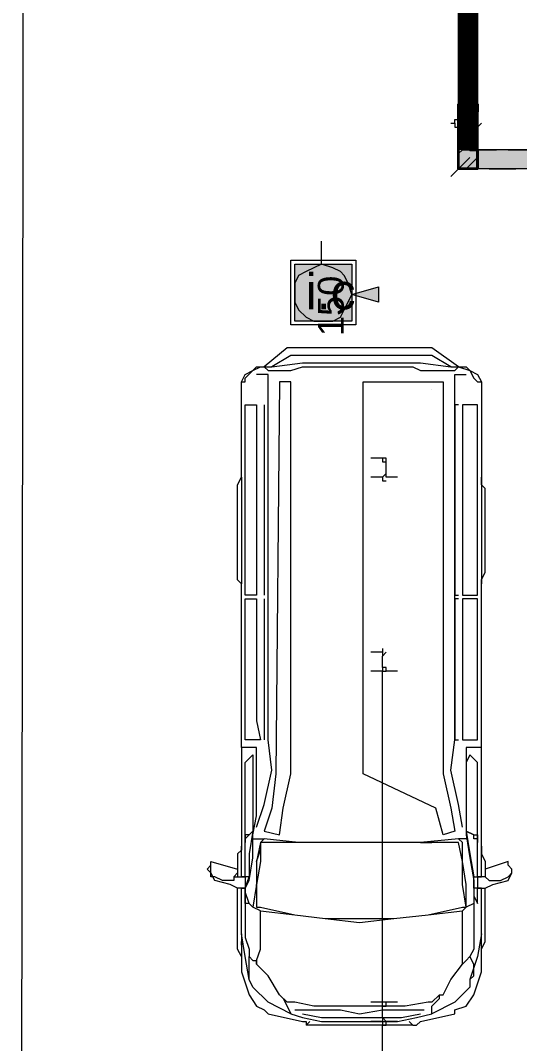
# Model space of a CAD drawing. Header units: millimetres. Extents: x 10281558 to 12820273, y 3651177 to 5996333.
# Drawn here: x 10379685 to 10782859, y 4430323 to 5257694 of the extents above; entities that cross this region are included whole.
import ezdxf

# ---------------------------------------------------------------- set-up
doc = ezdxf.new("R2010")
doc.units = ezdxf.units.MM
doc.layers.add('PDF_Geometry', color=7, linetype='Continuous', true_color=0x029e21)
doc.layers.add('PDF_Solid Fills', color=7, linetype='Continuous', true_color=0xffffff)
doc.layers.add('PDF_Text', color=7, linetype='Continuous')
doc.styles.add('PDF ArialMT', font='arial.ttf')

msp = doc.modelspace()

# ---------------------------------------------------------------- linework, layer by layer
at = {"layer": 'PDF_Geometry', "color": 123, "lineweight": 18, "true_color": 0x70cdbd}
for points in [[(10379685, 3783492), (12801807, 3783492), (12801807, 5980945), (10382763, 5980945)], [(11364538, 5762431), (11989304, 5762431), (11989304, 5506984), (12303225, 5506984), (12303225, 4912995), (11989304, 4912995), (11989304, 4448268), (11792333, 4448268), (11792333, 4232831), (11383004, 4232831), (11383004, 4448268), (10869034, 4448268), (10869034, 5137665), (10733616, 5137665), (10733616, 5506984), (11364538, 5506984)]]:
    msp.add_lwpolyline(points, close=True, dxfattribs=at)
at = {"layer": 'PDF_Geometry', "color": 7, "lineweight": 0, "true_color": 0xffffff, "const_width": 15388}
msp.add_lwpolyline([(10741311, 5460819), (10741311, 5189985), (10741311, 5153053)], dxfattribs=at)
at = {"layer": 'PDF_Geometry', "color": 30, "lineweight": 18, "true_color": 0xff6600}
for points in [[(10733616, 5460819), (10733616, 5189985)], [(10749005, 5460819), (10749005, 5189985)], [(10869034, 5153053), (10749005, 5153053)], [(10869034, 5137665), (10749005, 5137665)]]:
    msp.add_lwpolyline(points, dxfattribs=at)
at = {"layer": 'PDF_Geometry', "lineweight": 20}
for points in [[(10736694, 5260771), (10736694, 5257694), (10736694, 5263849)], [(10745927, 5263849), (10745927, 5257694), (10736694, 5257694), (10736694, 5254616), (10736694, 5257694), (10745927, 5257694)], [(10736694, 5239228), (10745927, 5239228), (10745927, 5233072), (10736694, 5233072), (10736694, 5239228), (10736694, 5242305), (10745927, 5242305), (10745927, 5248461), (10745927, 5251538), (10745927, 5254616), (10736694, 5254616), (10736694, 5257694), (10736694, 5260771)], [(10736694, 5257694), (10745927, 5257694), (10745927, 5254616), (10745927, 5251538), (10745927, 5248461), (10745927, 5242305), (10736694, 5242305), (10736694, 5248461), (10736694, 5251538), (10736694, 5254616), (10745927, 5254616), (10745927, 5257694), (10736694, 5257694), (10745927, 5257694), (10745927, 5254616), (10745927, 5257694), (10745927, 5260771), (10745927, 5257694), (10745927, 5260771)], [(10736694, 5260771), (10736694, 5257694), (10736694, 5254616), (10736694, 5251538), (10745927, 5251538), (10745927, 5254616), (10736694, 5254616), (10736694, 5251538), (10736694, 5248461), (10745927, 5248461), (10736694, 5248461), (10745927, 5248461), (10745927, 5242305)], [(10736694, 5251538), (10745927, 5251538), (10736694, 5251538), (10736694, 5248461), (10745927, 5248461), (10745927, 5254616), (10736694, 5254616), (10736694, 5248461), (10736694, 5242305)], [(10745927, 5251538), (10745927, 5248461), (10736694, 5248461)], [(10745927, 5220762), (10745927, 5223839), (10745927, 5226917), (10745927, 5223839), (10736694, 5223839), (10736694, 5217684), (10745927, 5217684), (10736694, 5217684), (10736694, 5214606), (10736694, 5217684), (10745927, 5217684), (10745927, 5214606), (10736694, 5214606), (10745927, 5214606), (10745927, 5217684), (10745927, 5220762), (10736694, 5220762), (10736694, 5217684), (10736694, 5214606), (10736694, 5211529), (10745927, 5211529), (10736694, 5211529), (10736694, 5214606), (10736694, 5211529), (10736694, 5208451), (10745927, 5208451), (10745927, 5211529), (10745927, 5208451), (10745927, 5205373), (10745927, 5202296), (10736694, 5202296), (10745927, 5202296), (10745927, 5205373), (10745927, 5208451), (10745927, 5211529), (10745927, 5214606), (10745927, 5211529), (10736694, 5211529), (10736694, 5208451), (10736694, 5205373), (10736694, 5202296), (10745927, 5202296), (10745927, 5205373), (10736694, 5205373), (10736694, 5202296), (10736694, 5199218), (10736694, 5196140), (10745927, 5196140), (10745927, 5199218), (10745927, 5196140), (10736694, 5196140), (10736694, 5193063), (10736694, 5189985), (10736694, 5193063), (10736694, 5196140), (10736694, 5193063), (10745927, 5193063), (10745927, 5189985), (10745927, 5193063), (10745927, 5196140), (10745927, 5199218), (10736694, 5199218), (10736694, 5202296), (10736694, 5205373), (10745927, 5205373), (10736694, 5205373), (10736694, 5208451), (10745927, 5208451), (10736694, 5208451), (10736694, 5205373), (10745927, 5205373), (10745927, 5208451), (10736694, 5208451), (10736694, 5211529), (10736694, 5214606), (10736694, 5217684), (10745927, 5217684), (10736694, 5217684), (10736694, 5223839), (10745927, 5223839), (10745927, 5217684), (10736694, 5217684), (10736694, 5223839), (10736694, 5226917), (10745927, 5226917), (10745927, 5233072), (10736694, 5233072), (10736694, 5226917), (10736694, 5233072), (10745927, 5233072), (10736694, 5233072), (10745927, 5233072), (10745927, 5239228), (10745927, 5242305), (10736694, 5242305), (10745927, 5242305), (10745927, 5239228), (10736694, 5239228), (10736694, 5242305), (10736694, 5248461), (10736694, 5242305), (10745927, 5242305), (10745927, 5239228), (10745927, 5233072), (10736694, 5233072), (10736694, 5239228), (10736694, 5242305), (10745927, 5242305), (10745927, 5248461)], [(10745927, 5248461), (10736694, 5248461), (10745927, 5248461)], [(10736694, 5248461), (10745927, 5248461), (10736694, 5248461)], [(10736694, 5223839), (10745927, 5223839), (10736694, 5223839), (10745927, 5223839), (10745927, 5217684), (10745927, 5214606), (10736694, 5214606), (10745927, 5214606), (10745927, 5211529), (10745927, 5208451), (10745927, 5205373), (10745927, 5202296), (10736694, 5202296), (10736694, 5205373), (10736694, 5208451), (10736694, 5211529), (10745927, 5211529), (10745927, 5214606), (10745927, 5217684), (10745927, 5223839), (10736694, 5223839), (10736694, 5226917), (10745927, 5226917), (10745927, 5233072), (10736694, 5233072), (10745927, 5233072), (10745927, 5226917), (10736694, 5226917), (10736694, 5233072), (10736694, 5239228), (10745927, 5239228), (10736694, 5239228), (10736694, 5242305), (10745927, 5242305), (10745927, 5239228), (10745927, 5233072), (10736694, 5233072), (10745927, 5233072)], [(10745927, 5223839), (10736694, 5223839), (10736694, 5226917), (10736694, 5229995), (10736694, 5233072), (10736694, 5239228), (10745927, 5239228)], [(10736694, 5233072), (10745927, 5233072), (10745927, 5229995), (10736694, 5229995)], [(10736694, 5220762), (10736694, 5223839), (10736694, 5226917), (10745927, 5226917), (10745927, 5229995)], [(10745927, 5223839), (10745927, 5226917), (10745927, 5223839)], [(10745927, 5223839), (10745927, 5223839)], [(10736694, 5217684), (10745927, 5217684), (10736694, 5217684)], [(10745927, 5202296), (10736694, 5202296)], [(10736694, 5199218), (10745927, 5199218)], [(10745927, 5183830), (10745927, 5180752), (10745927, 5177674), (10745927, 5174597), (10745927, 5171519), (10736694, 5171519), (10745927, 5171519), (10745927, 5174597), (10745927, 5177674), (10745927, 5174597), (10736694, 5174597), (10736694, 5171519), (10736694, 5168441), (10736694, 5165364), (10736694, 5162286), (10745927, 5162286), (10745927, 5165364), (10745927, 5168441), (10745927, 5171519), (10745927, 5168441), (10745927, 5171519), (10745927, 5168441), (10736694, 5168441), (10745927, 5168441), (10745927, 5162286), (10736694, 5162286), (10745927, 5162286), (10745927, 5159208), (10736694, 5159208), (10736694, 5153053), (10745927, 5153053), (10745927, 5159208), (10736694, 5159208), (10736694, 5162286), (10736694, 5168441), (10736694, 5171519), (10736694, 5174597), (10745927, 5174597), (10745927, 5171519), (10736694, 5171519), (10736694, 5174597), (10745927, 5174597), (10736694, 5174597), (10736694, 5177674), (10745927, 5177674), (10736694, 5177674), (10745927, 5177674), (10745927, 5180752), (10736694, 5180752), (10736694, 5177674), (10736694, 5174597), (10736694, 5177674), (10736694, 5180752), (10745927, 5180752), (10745927, 5183830), (10736694, 5183830), (10745927, 5183830), (10745927, 5186907), (10745927, 5183830), (10736694, 5183830)], [(10745927, 5186907), (10736694, 5186907)], [(10745927, 5165364), (10736694, 5165364), (10736694, 5168441), (10745927, 5168441), (10736694, 5168441), (10745927, 5168441), (10745927, 5165364), (10736694, 5165364), (10736694, 5162286), (10736694, 5159208), (10736694, 5162286), (10736694, 5165364), (10745927, 5165364), (10745927, 5168441), (10736694, 5168441), (10736694, 5165364)], [(10736694, 5156131), (10745927, 5156131), (10745927, 5159208), (10745927, 5162286), (10736694, 5162286), (10736694, 5159208), (10745927, 5159208), (10745927, 5156131), (10736694, 5156131), (10736694, 5159208), (10736694, 5156131), (10745927, 5156131)], [(10736694, 5162286), (10745927, 5162286)], [(10745927, 5153053), (10736694, 5153053), (10745927, 5153053), (10745927, 5156131), (10745927, 5153053), (10736694, 5153053), (10736694, 5156131), (10736694, 5153053)], [(10733616, 4977626), (10712073, 4993014), (10705917, 4993014), (10681296, 4993014), (10653597, 4993014), (10628976, 4993014), (10601277, 4993014), (10595122, 4993014), (10576656, 4977626)], [(10727461, 4977626), (10712073, 4986859), (10705917, 4986859), (10681296, 4986859), (10653597, 4986859), (10628976, 4986859), (10601277, 4986859), (10598199, 4986859), (10582811, 4977626)], [(10558190, 4965315), (10561267, 4971471), (10567423, 4974548), (10570500, 4977626), (10573578, 4977626), (10576656, 4977626), (10582811, 4977626), (10607432, 4980704), (10632054, 4980704), (10644364, 4980704), (10653597, 4980704), (10662830, 4980704), (10675141, 4980704), (10702840, 4980704), (10727461, 4977626), (10733616, 4977626), (10736694, 4977626), (10739772, 4977626), (10742849, 4974548), (10749005, 4971471), (10752082, 4965315)], [(10558190, 4888374), (10558190, 4894529), (10558190, 4931461), (10558190, 4946849), (10558190, 4956082), (10558190, 4959160), (10558190, 4965315), (10561267, 4965315), (10561267, 4968393), (10567423, 4974548), (10573578, 4977626), (10576656, 4977626), (10579733, 4974548), (10585889, 4974548), (10598199, 4974548), (10607432, 4977626), (10613588, 4977626), (10635131, 4977626), (10653597, 4977626), (10672063, 4977626), (10696685, 4977626), (10702840, 4974548), (10712073, 4974548), (10724383, 4974548), (10727461, 4974548), (10730539, 4974548), (10733616, 4977626), (10742849, 4974548), (10745927, 4968393), (10749005, 4965315), (10752082, 4965315), (10752082, 4959160), (10752082, 4956082), (10752082, 4946849), (10752082, 4931461), (10752082, 4894529), (10752082, 4888374), (10752082, 4802199), (10752082, 4805277), (10755160, 4811432), (10755160, 4845287), (10755160, 4879141), (10752082, 4882219), (10752082, 4888374)], [(10570500, 4605229), (10576656, 4623695), (10582811, 4651394), (10579733, 4676015), (10579733, 4697559), (10579733, 4719102), (10579733, 4752957), (10579733, 4774500), (10579733, 4789889), (10579733, 4792966), (10579733, 4811432), (10579733, 4820665), (10579733, 4845287), (10579733, 4894529), (10579733, 4931461), (10579733, 4946849), (10579733, 4956082), (10579733, 4959160), (10579733, 4965315), (10579733, 4971471), (10570500, 4971471)], [(10736694, 4605229), (10733616, 4623695), (10727461, 4651394), (10730539, 4676015), (10730539, 4697559), (10730539, 4719102), (10730539, 4749879), (10730539, 4774500), (10730539, 4789889), (10730539, 4792966), (10730539, 4811432), (10730539, 4820665), (10730539, 4845287), (10730539, 4894529), (10730539, 4931461), (10730539, 4946849), (10730539, 4956082), (10730539, 4959160), (10730539, 4965315), (10730539, 4971471), (10739772, 4971471)], [(10598199, 4959160), (10598199, 4959160)], [(10712073, 4959160), (10712073, 4959160)], [(10576656, 4946849), (10576656, 4931461), (10576656, 4894529), (10576656, 4845287), (10576656, 4820665), (10576656, 4811432), (10576656, 4796044), (10576656, 4792966)], [(10733616, 4946849), (10730539, 4946849), (10730539, 4931461), (10730539, 4894529), (10730539, 4845287), (10730539, 4820665), (10730539, 4811432), (10730539, 4796044), (10730539, 4792966), (10733616, 4792966)], [(10558190, 4669860), (10558190, 4676015), (10558190, 4691403), (10558190, 4716025), (10558190, 4749879), (10558190, 4771423), (10558190, 4789889), (10558190, 4792966), (10558190, 4802199)], [(10752082, 4669860), (10752082, 4676015), (10752082, 4691403), (10752082, 4716025), (10752082, 4749879), (10752082, 4771423), (10752082, 4789889), (10752082, 4792966), (10752082, 4802199)], [(10576656, 4789889), (10576656, 4786811), (10576656, 4774500), (10576656, 4749879), (10576656, 4719102), (10576656, 4694481), (10576656, 4679093), (10576656, 4676015)], [(10733616, 4789889), (10730539, 4789889), (10730539, 4786811), (10730539, 4774500), (10730539, 4749879), (10730539, 4719102), (10730539, 4694481), (10730539, 4679093), (10730539, 4676015), (10733616, 4676015)], [(10752082, 4589840), (10752082, 4602151), (10752082, 4608306), (10752082, 4617539), (10752082, 4636005), (10752082, 4651394), (10752082, 4669860), (10745927, 4669860), (10742849, 4669860), (10739772, 4669860), (10739772, 4666782), (10739772, 4651394), (10739772, 4629850), (10739772, 4614462), (10739772, 4599073), (10742849, 4580607), (10745927, 4562141), (10745927, 4555986), (10745927, 4552908), (10745927, 4543675), (10739772, 4540598), (10739772, 4559064), (10736694, 4577530), (10736694, 4592918), (10733616, 4595996), (10702840, 4592918), (10675141, 4592918), (10653597, 4592918), (10632054, 4592918), (10604355, 4592918), (10576656, 4595996), (10573578, 4592918), (10570500, 4577530), (10570500, 4559064), (10567423, 4540598), (10564345, 4543675), (10561267, 4552908), (10561267, 4555986), (10564345, 4562141), (10567423, 4580607), (10567423, 4599073), (10570500, 4614462), (10570500, 4629850), (10570500, 4651394), (10570500, 4666782), (10570500, 4669860), (10567423, 4669860), (10564345, 4669860), (10558190, 4669860), (10558190, 4651394), (10558190, 4636005), (10558190, 4617539), (10558190, 4608306), (10558190, 4602151), (10558190, 4589840)], [(10561267, 4595996), (10561267, 4602151), (10561267, 4608306), (10561267, 4617539), (10561267, 4626772), (10561267, 4651394), (10561267, 4657549), (10567423, 4663704), (10567423, 4657549), (10567423, 4648316), (10567423, 4629850), (10567423, 4614462), (10567423, 4602151), (10564345, 4583685), (10564345, 4565219), (10561267, 4565219), (10558190, 4565219), (10558190, 4568297), (10558190, 4580607), (10558190, 4589840), (10558190, 4586763), (10555112, 4583685), (10555112, 4577530), (10555112, 4565219)], [(10749005, 4595996), (10749005, 4602151), (10749005, 4608306), (10749005, 4617539), (10749005, 4626772), (10749005, 4651394), (10749005, 4657549), (10742849, 4663704), (10739772, 4657549), (10739772, 4648316), (10739772, 4629850), (10739772, 4614462), (10739772, 4602151), (10742849, 4583685), (10745927, 4565219), (10749005, 4565219), (10752082, 4565219), (10752082, 4568297), (10752082, 4580607), (10752082, 4589840), (10752082, 4586763), (10752082, 4583685), (10755160, 4577530), (10755160, 4565219), (10749005, 4565219), (10749005, 4555986), (10755160, 4555986)], [(10561267, 4565219), (10561267, 4592918), (10561267, 4595996), (10564345, 4599073), (10567423, 4602151), (10564345, 4599073), (10561267, 4599073), (10561267, 4595996), (10561267, 4592918)], [(10749005, 4565219), (10749005, 4592918), (10749005, 4595996), (10745927, 4595996), (10745927, 4599073), (10739772, 4602151), (10745927, 4599073), (10749005, 4599073), (10749005, 4595996), (10749005, 4592918)], [(10567423, 4595996), (10576656, 4595996)], [(10570500, 4595996), (10570500, 4595996)], [(10604355, 4592918), (10595122, 4592918)], [(10702840, 4592918), (10712073, 4592918)], [(10739772, 4595996), (10733616, 4595996)], [(10570500, 4577530), (10573578, 4586763)], [(10736694, 4577530), (10736694, 4586763)], [(10558190, 4500588), (10555112, 4506743), (10555112, 4512899), (10555112, 4555986), (10548957, 4559064), (10536646, 4562141), (10533568, 4568297), (10530491, 4571374), (10533568, 4574452)], [(10752082, 4500588), (10752082, 4506743), (10755160, 4512899), (10755160, 4555986), (10761315, 4559064), (10773626, 4562141), (10776704, 4568297), (10776704, 4571374), (10773626, 4574452)], [(10552034, 4565219), (10555112, 4565219), (10561267, 4565219), (10561267, 4555986), (10555112, 4555986)], [(10558190, 4519054), (10558190, 4528287), (10558190, 4537520), (10558190, 4543675), (10558190, 4555986), (10561267, 4555986), (10564345, 4565219)], [(10564345, 4565219), (10564345, 4565219)], [(10570500, 4555986), (10570500, 4559064)], [(10736694, 4559064), (10736694, 4559064)], [(10739772, 4555986), (10739772, 4559064)], [(10752082, 4519054), (10752082, 4528287), (10752082, 4537520), (10752082, 4543675), (10752082, 4555986), (10745927, 4555986), (10745927, 4565219)], [(10745927, 4555986), (10745927, 4549831), (10749005, 4543675), (10749005, 4555986)], [(10564345, 4543675), (10561267, 4543675), (10561267, 4537520), (10561267, 4531365), (10561267, 4515976), (10564345, 4506743), (10564345, 4500588), (10567423, 4497510), (10570500, 4497510), (10570500, 4494433), (10570500, 4497510), (10573578, 4506743), (10573578, 4519054), (10573578, 4537520), (10567423, 4540598)], [(10745927, 4543675), (10745927, 4537520), (10745927, 4531365), (10745927, 4515976), (10745927, 4506743), (10742849, 4500588), (10739772, 4497510), (10736694, 4494433), (10736694, 4497510), (10736694, 4506743), (10736694, 4519054), (10736694, 4537520), (10739772, 4540598)], [(10573578, 4537520), (10601277, 4534442), (10625898, 4531365), (10653597, 4528287), (10681296, 4531365), (10708995, 4534442), (10736694, 4537520)], [(10588966, 4469811), (10592044, 4466734), (10595122, 4460578), (10598199, 4454423), (10579733, 4463656), (10567423, 4475967), (10564345, 4482122), (10561267, 4500588), (10558190, 4519054), (10558190, 4509821), (10558190, 4506743), (10558190, 4503666), (10558190, 4500588), (10558190, 4488277), (10564345, 4469811), (10570500, 4460578), (10576656, 4457501), (10579733, 4454423), (10607432, 4448268), (10610510, 4448268), (10610510, 4445190)], [(10696685, 4445190), (10699762, 4445190), (10702840, 4448268), (10730539, 4454423), (10730539, 4457501), (10739772, 4460578), (10745927, 4469811), (10752082, 4488277), (10752082, 4500588), (10752082, 4503666), (10752082, 4506743), (10752082, 4509821), (10752082, 4519054), (10749005, 4500588), (10742849, 4482122), (10742849, 4475967), (10730539, 4463656), (10712073, 4454423), (10712073, 4460578), (10718228, 4466734), (10718228, 4469811), (10721306, 4469811), (10727461, 4482122), (10736694, 4494433)], [(10558190, 4509821), (10558190, 4512899)], [(10752082, 4509821), (10752082, 4512899)], [(10564345, 4482122), (10564345, 4485200), (10564345, 4488277), (10564345, 4494433), (10564345, 4500588)], [(10718228, 4469811), (10712073, 4463656), (10708995, 4463656), (10690529, 4460578), (10672063, 4460578), (10653597, 4460578), (10635131, 4460578), (10616665, 4460578), (10601277, 4463656), (10595122, 4463656), (10588966, 4469811), (10579733, 4485200), (10570500, 4494433)], [(10742849, 4482122), (10745927, 4485200), (10745927, 4488277), (10745927, 4494433), (10742849, 4500588)], [(10576656, 4457501), (10576656, 4457501)], [(10598199, 4454423), (10607432, 4451345), (10622821, 4448268), (10625898, 4448268), (10653597, 4448268), (10681296, 4448268), (10684374, 4448268), (10699762, 4451345), (10712073, 4454423)], [(10601277, 4457501), (10619743, 4457501), (10638209, 4457501), (10653597, 4454423), (10672063, 4457501), (10690529, 4457501), (10705917, 4457501)], [(10607432, 4454423), (10622821, 4451345), (10638209, 4451345), (10653597, 4451345), (10672063, 4451345), (10687452, 4451345), (10702840, 4454423)], [(10693607, 4448268), (10696685, 4445190), (10690529, 4445190), (10687452, 4445190), (10678219, 4445190), (10668986, 4445190), (10653597, 4445190), (10641287, 4445190), (10632054, 4445190), (10619743, 4445190), (10616665, 4445190), (10610510, 4445190), (10613588, 4448268)]]:
    msp.add_lwpolyline(points, dxfattribs=at)
at = {"layer": 'PDF_Geometry', "color": 132, "lineweight": 18, "true_color": 0x00bfbf}
for points in [[(10733616, 5254616), (10733616, 5233072)], [(10749005, 5254616), (10749005, 5233072)], [(10733616, 5220762), (10733616, 5202296)], [(10749005, 5220762), (10749005, 5202296)], [(10733616, 5189985), (10733616, 5168441)], [(10749005, 5189985), (10749005, 5168441)], [(10733616, 5159208), (10733616, 5137665), (10749005, 5137665)], [(10749005, 5159208), (10749005, 5153053), (10764393, 5153053)], [(10773626, 5153053), (10795170, 5153053)], [(10758238, 5137665), (10779781, 5137665)]]:
    msp.add_lwpolyline(points, dxfattribs=at)
at = {"layer": 'PDF_Geometry', "color": 123, "lineweight": 20, "true_color": 0x70cdbd}
for points in [[(10733616, 5239228), (10733616, 5205373)], [(10733616, 5171519), (10733616, 5137665), (10749005, 5137665)]]:
    msp.add_lwpolyline(points, dxfattribs=at)
at = {"layer": 'PDF_Geometry', "lineweight": 20}
for points in [[(10745927, 5196140), (10736694, 5196140), (10736694, 5199218), (10736694, 5196140), (10736694, 5199218), (10736694, 5202296), (10745927, 5202296), (10745927, 5199218), (10745927, 5196140), (10736694, 5196140), (10736694, 5193063), (10736694, 5189985), (10736694, 5186907), (10736694, 5183830), (10736694, 5186907), (10736694, 5189985), (10745927, 5189985), (10736694, 5189985), (10736694, 5193063), (10745927, 5193063)], [(10736694, 5199218), (10745927, 5199218), (10745927, 5202296), (10745927, 5199218)], [(10745927, 5199218), (10736694, 5199218), (10736694, 5202296), (10745927, 5202296)], [(10736694, 5186907), (10736694, 5183830), (10745927, 5183830), (10745927, 5186907), (10736694, 5186907), (10745927, 5186907), (10745927, 5183830), (10745927, 5180752), (10736694, 5180752), (10736694, 5177674), (10736694, 5174597), (10736694, 5171519), (10736694, 5168441), (10745927, 5168441), (10736694, 5168441), (10736694, 5171519), (10745927, 5171519), (10745927, 5174597), (10745927, 5177674), (10745927, 5180752), (10745927, 5177674), (10736694, 5177674), (10736694, 5180752), (10736694, 5183830), (10736694, 5180752), (10736694, 5183830), (10736694, 5186907), (10736694, 5189985), (10745927, 5189985), (10736694, 5189985), (10736694, 5186907), (10745927, 5186907), (10745927, 5189985), (10745927, 5193063), (10736694, 5193063), (10745927, 5193063), (10745927, 5196140), (10745927, 5193063), (10745927, 5189985), (10745927, 5186907)], [(10736694, 5186907), (10745927, 5186907), (10745927, 5189985), (10745927, 5186907)], [(10745927, 5180752), (10745927, 5183830), (10736694, 5183830), (10736694, 5180752)], [(10745927, 5159208), (10745927, 5162286), (10745927, 5165364), (10745927, 5162286)], [(10736694, 5156131), (10736694, 5159208), (10745927, 5159208), (10745927, 5156131), (10745927, 5153053), (10736694, 5153053)], [(10592044, 4620617), (10598199, 4648316), (10598199, 4965315), (10588966, 4965315), (10585889, 4648316), (10582811, 4620617), (10576656, 4602151), (10588966, 4599073)], [(10715150, 4620617), (10656675, 4648316), (10656675, 4965315), (10721306, 4965315), (10721306, 4648316), (10727461, 4620617), (10730539, 4602151), (10721306, 4599073)], [(10570500, 4792966), (10567423, 4792966), (10564345, 4792966), (10561267, 4792966), (10561267, 4811432), (10561267, 4820665), (10561267, 4845287), (10561267, 4894529), (10561267, 4931461), (10561267, 4946849), (10564345, 4946849), (10567423, 4946849), (10570500, 4946849), (10570500, 4931461), (10570500, 4894529), (10570500, 4845287), (10570500, 4820665), (10570500, 4811432)], [(10736694, 4792966), (10739772, 4792966), (10742849, 4792966), (10745927, 4792966), (10749005, 4792966), (10749005, 4811432), (10749005, 4820665), (10749005, 4845287), (10749005, 4894529), (10749005, 4931461), (10749005, 4946849), (10745927, 4946849), (10742849, 4946849), (10739772, 4946849), (10736694, 4946849), (10736694, 4931461), (10736694, 4894529), (10736694, 4845287), (10736694, 4820665), (10736694, 4811432)], [(10558190, 4888374), (10558190, 4802199), (10555112, 4805277), (10555112, 4811432), (10555112, 4845287), (10555112, 4879141), (10555112, 4882219)], [(10570500, 4789889), (10570500, 4774500), (10570500, 4749879), (10570500, 4716025), (10570500, 4691403), (10573578, 4676015), (10570500, 4676015), (10567423, 4676015), (10564345, 4676015), (10561267, 4676015), (10561267, 4691403), (10561267, 4716025), (10561267, 4749879), (10561267, 4774500), (10561267, 4789889), (10564345, 4789889), (10567423, 4789889)], [(10736694, 4789889), (10736694, 4774500), (10736694, 4749879), (10736694, 4716025), (10736694, 4691403), (10736694, 4676015), (10739772, 4676015), (10742849, 4676015), (10745927, 4676015), (10749005, 4676015), (10749005, 4691403), (10749005, 4716025), (10749005, 4749879), (10749005, 4774500), (10749005, 4789889), (10745927, 4789889), (10742849, 4789889), (10739772, 4789889)], [(10573578, 4540598), (10601277, 4534442), (10625898, 4531365), (10653597, 4531365), (10681296, 4531365), (10708995, 4534442), (10736694, 4540598), (10739772, 4540598), (10736694, 4559064), (10736694, 4577530), (10733616, 4592918), (10730539, 4592918), (10702840, 4592918), (10675141, 4592918), (10653597, 4592918), (10632054, 4592918), (10604355, 4592918), (10576656, 4592918), (10573578, 4592918), (10573578, 4577530), (10570500, 4559064), (10570500, 4540598)], [(10548957, 4562141), (10542801, 4562141), (10536646, 4565219), (10533568, 4565219), (10533568, 4568297), (10533568, 4571374), (10533568, 4574452), (10533568, 4577530), (10555112, 4571374), (10555112, 4568297), (10552034, 4565219), (10552034, 4562141)], [(10761315, 4562141), (10767471, 4562141), (10773626, 4565219), (10776704, 4568297), (10776704, 4571374), (10773626, 4574452), (10773626, 4577530), (10755160, 4571374), (10755160, 4568297), (10755160, 4565219), (10758238, 4562141)], [(10561267, 4555986), (10561267, 4549831), (10561267, 4543675)]]:
    msp.add_lwpolyline(points, close=True, dxfattribs=at)
at = {"layer": 'PDF_Geometry', "color": 11, "lineweight": 13, "true_color": 0xfd8279}
for points in [[(10733616, 5186907), (10736694, 5189985)], [(10733616, 5168441), (10749005, 5183830)], [(10733616, 5149975), (10736694, 5153053), (10749005, 5165364)], [(10739772, 5137665), (10749005, 5146898)]]:
    msp.add_lwpolyline(points, dxfattribs=at)
at = {"layer": 'PDF_Geometry', "color": 7, "lineweight": 35}
for points in [[(10749005, 5153053), (10749005, 5137665), (10749005, 5153053), (10749005, 5137665), (10733616, 5137665), (10733616, 5189985), (10749005, 5189985), (10749005, 5183830), (10749005, 5189985), (10749005, 5183830)], [(10742849, 5153053), (10749005, 5153053), (10742849, 5153053), (10749005, 5153053), (10749005, 5189985), (10733616, 5189985), (10749005, 5189985)]]:
    msp.add_lwpolyline(points, dxfattribs=at)
at = {"layer": 'PDF_Geometry', "color": 7, "lineweight": 13}
for points in [[(10727461, 5174597), (10730539, 5174597), (10730539, 5177674), (10733616, 5177674), (10733616, 5183830)], [(10730539, 5174597), (10730539, 5171519), (10733616, 5171519), (10736694, 5171519), (10736694, 5174597)], [(10733616, 5177674), (10736694, 5177674), (10736694, 5174597), (10745927, 5174597), (10745927, 5171519), (10749005, 5171519), (10749005, 5165364)], [(10733616, 5165364), (10733616, 5171519)], [(10749005, 5177674), (10745927, 5177674), (10745927, 5174597)], [(10749005, 5171519), (10752082, 5174597)], [(10684374, 4888374), (10675141, 4888374), (10675141, 4891452), (10675141, 4900685), (10675141, 4903762), (10672063, 4903762), (10662830, 4903762)], [(10672063, 4903762), (10672063, 4900685), (10675141, 4900685)], [(10675141, 4891452), (10672063, 4888374), (10662830, 4888374)], [(10672063, 4888374), (10672063, 4885296), (10675141, 4885296)], [(10672063, 4749879), (10672063, 4746801), (10662830, 4746801)], [(10684374, 4731413), (10675141, 4731413), (10675141, 4734491), (10672063, 4734491), (10672063, 4743724), (10675141, 4746801)], [(10672063, 4746801), (10672063, 4743724)], [(10672063, 4734491), (10672063, 4731413), (10662830, 4731413)], [(10684374, 4463656), (10675141, 4463656), (10672063, 4463656), (10672063, 4731413), (10675141, 4731413)], [(10672063, 4731413), (10672063, 4731413)], [(10672063, 4460578), (10672063, 4463656), (10662830, 4463656)], [(10684374, 4448268), (10675141, 4448268), (10672063, 4451345), (10672063, 4460578), (10675141, 4460578), (10675141, 4463656)], [(10672063, 4451345), (10672063, 4448268), (10662830, 4448268)], [(10681296, 4248220), (10675141, 4248220), (10672063, 4251297), (10672063, 4445190), (10675141, 4445190), (10675141, 4448268)], [(10672063, 4448268), (10672063, 4445190)]]:
    msp.add_lwpolyline(points, dxfattribs=at)
at = {"layer": 'PDF_Geometry', "color": 23, "lineweight": 13, "true_color": 0xbf8080}
msp.add_lwpolyline([(10742849, 5146898), (10727461, 5131509)], dxfattribs=at)
at = {"layer": 'PDF_Geometry', "color": 23, "lineweight": 20, "true_color": 0xbf8080}
msp.add_lwpolyline([(10622821, 5060723), (10622821, 5079189)], dxfattribs=at)
at = {"layer": 'PDF_Geometry', "color": 7, "lineweight": 13}
for points in [[(10650520, 5063801), (10650520, 5011480), (10598199, 5011480), (10598199, 5063801)], [(10601277, 5060723), (10647442, 5060723), (10647442, 5014558), (10601277, 5014558)], [(10647442, 5060723), (10647442, 5014558), (10601277, 5014558), (10601277, 5060723)], [(10647442, 5036102), (10644364, 5045335), (10641287, 5051490), (10638209, 5054568), (10632054, 5057645), (10622821, 5060723), (10616665, 5057645), (10610510, 5054568), (10604355, 5051490), (10601277, 5045335), (10601277, 5036102), (10601277, 5029946), (10604355, 5023791), (10610510, 5017636), (10616665, 5014558), (10622821, 5014558), (10632054, 5014558), (10638209, 5017636), (10641287, 5023791), (10644364, 5029946)]]:
    msp.add_lwpolyline(points, close=True, dxfattribs=at)
at = {"layer": 'PDF_Geometry', "color": 23, "lineweight": 20, "true_color": 0xbf8080}
msp.add_lwpolyline([(10668986, 5029946), (10647442, 5036102), (10668986, 5042257)], close=True, dxfattribs=at)
at = {"layer": 'PDF_Solid Fills', "transparency": 33554559}
for points in [[(10749005, 5153053), (10733616, 5153053), (10749005, 5137665)], [(10733616, 5153053), (10749005, 5137665), (10733616, 5137665)], [(10749005, 5153053), (10869034, 5153053), (10869034, 5153053)], [(10869034, 5137665), (10749005, 5137665), (10749005, 5153053)], [(10749005, 5153053), (10869034, 5153053), (10869034, 5137665)], [(10869034, 5137665), (10869034, 5137665), (10749005, 5137665)]]:
    msp.add_solid(points, dxfattribs=at)
at = {"layer": 'PDF_Solid Fills', "color": 7, "true_color": 0xf2f9ff, "transparency": 33554559}
for points in [[(10601277, 5060723), (10647442, 5060723), (10647442, 5060723)], [(10647442, 5014558), (10601277, 5014558), (10601277, 5060723)], [(10601277, 5060723), (10647442, 5060723), (10647442, 5014558)], [(10647442, 5014558), (10647442, 5014558), (10601277, 5014558)]]:
    msp.add_solid(points, dxfattribs=at)
at = {"layer": 'PDF_Solid Fills', "color": 23, "true_color": 0xbf8080, "transparency": 33554559}
msp.add_solid([(10647442, 5036102), (10668986, 5042257), (10668986, 5029946)], dxfattribs=at)

# ---------------------------------------------------------------- texts
at = {"layer": 'PDF_Text', "insert": (10610167, 5038284), "char_height": 28810.3, "attachment_point": 4, "style": 'PDF ArialMT'}
msp.add_mtext('i.c', dxfattribs=at)
at = {"layer": 'PDF_Text', "insert": (10630542, 5002435), "char_height": 20952.3, "attachment_point": 4, "rotation": 90, "style": 'PDF ArialMT'}
msp.add_mtext('150', dxfattribs=at)

doc.saveas('drawing.dxf')
